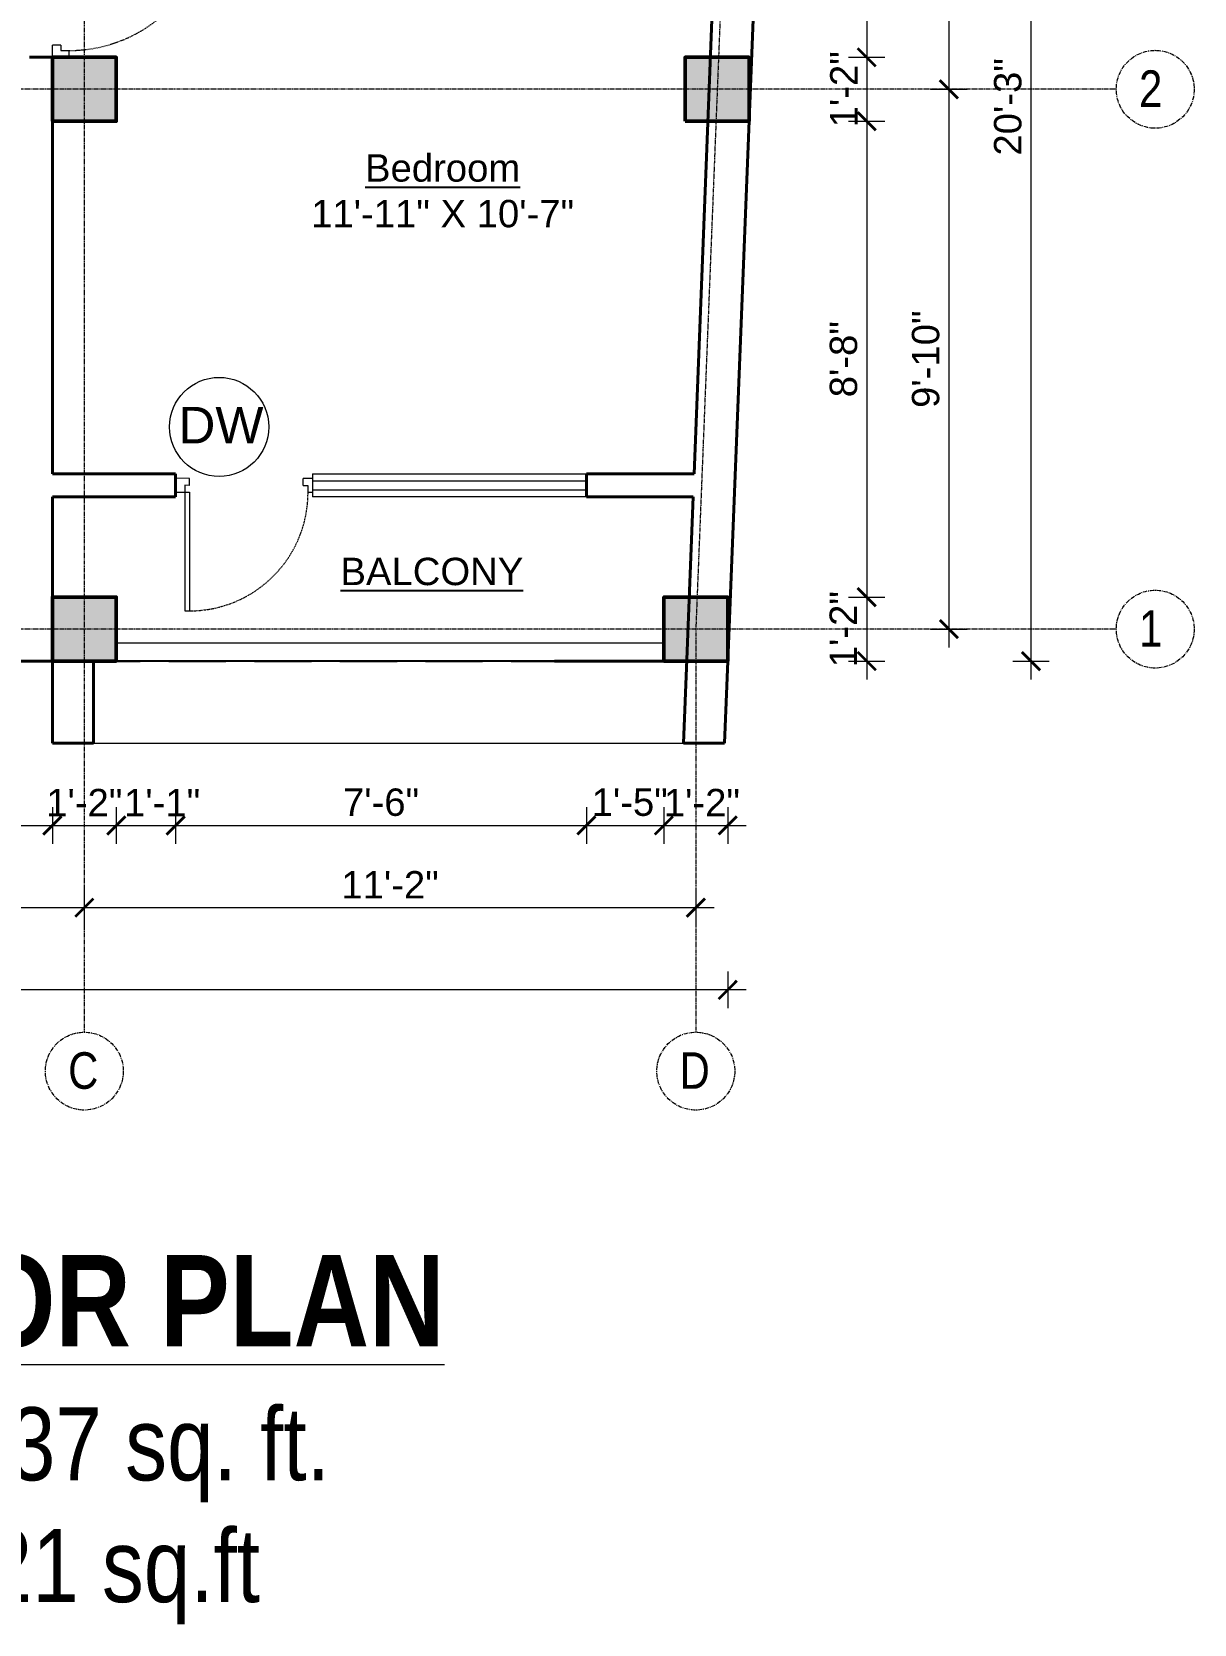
# Model space of a CAD drawing. Header units: inches. Extents: x 136316 to 155547, y -21384 to -17606.
# Drawn here: x 152000.1 to 152254.8, y -19335.4 to -18986.6 of the extents above; entities that cross this region are included whole.
import ezdxf

# ---------------------------------------------------------------- set-up
doc = ezdxf.new("R2010")
doc.units = ezdxf.units.IN
doc.header["$LTSCALE"] = 0.5
doc.header["$MEASUREMENT"] = 0
doc.header["$PDMODE"] = 66
doc.linetypes.add('CENTER', pattern=[2, 1.25, -0.25, 0.25, -0.25])
doc.linetypes.add('HIDDEN', pattern=[0.375, 0.25, -0.125])
for name, color, linetype, lineweight in [('Annotate-Lite.w', 177, 'Continuous', 9), ('Annotations-Bold.w', 177, 'Continuous', 13), ('C-COLUMN', 1, 'Continuous', 50), ('DIM', 4, 'Continuous', 5), ('DIM 1-100', 4, 'Continuous', 13), ('Door-Window.w', 4, 'Continuous', 15), ('PARAPET', 50, 'Continuous', 13), ('TEXT', 220, 'Continuous', 9), ('Text-100.w', 254, 'Continuous', 9), ('Toilet', 7, 'Continuous', 25), ('wall', 1, 'Continuous', 40)]:
    doc.layers.add(name, color=color, linetype=linetype, lineweight=lineweight)
doc.styles.add('ARAIL', font='ARIALN.TTF')
doc.styles.add('arial', font='arial.ttf')
doc.styles.add('arial.', font='arial.ttf')
doc.styles.add('gaurav', font='arial.ttf')
doc.styles.get("Standard").update_dxf_attribs({"font": 'arial.ttf'})
doc.dimstyles.new('1 by 96', dxfattribs={"dimtxt": 6, "dimasz": 4, "dimexe": 4, "dimexo": 4, "dimgap": 2, "dimtad": 1, "dimdec": 0, "dimzin": 0, "dimdsep": 46, "dimlunit": 4, "dimtxsty": 'Standard', "dimblk": 'ARCHTICK', "dimcen": 0, "dimdle": 4, "dimadec": 0, "dimazin": 0, "dimtfac": 1, "dimtdec": 0, "dimtix": 1, "dimtofl": 0, "dimtmove": 1, "dimatfit": 3, "dimldrblk": 'ARCHTICK', "dimfxl": 4, "dimfxlon": 1, "dimtolj": 1, "dimtzin": 0, "dimlwd": -1, "dimlwe": -1, "dimarcsym": 0})

# ---------------------------------------------------------------- blocks, each defined once
blk = doc.blocks.new('3-0')
at = {"ltscale": 3}
for p, q in [((11063.05, 10097.68), (11065.97, 10099.9)), ((11063.05, 10097.68), (11064.53, 10095.73)), ((11065.25, 10097.81), (11066.71, 10098.92)), ((11065.99, 10096.84), (11065.25, 10097.81)), ((11065.97, 10099.9), (11066.71, 10098.92)), ((11065.99, 10096.84), (11064.53, 10095.73)), ((11085.5, 10074.13), (11110.32, 10092.96)), ((11086.24, 10073.15), (11111.05, 10091.97)), ((11111.05, 10091.97), (11110.32, 10092.96)), ((11084.04, 10073.02), (11082.57, 10071.91)), ((11084.04, 10073.02), (11084.78, 10072.04)), ((11084.78, 10072.04), (11086.24, 10073.15)), ((11086.24, 10073.15), (11085.5, 10074.13)), ((11087.72, 10071.2), (11086.24, 10073.15)), ((11082.57, 10071.91), (11084.79, 10068.98)), ((11084.79, 10068.98), (11087.72, 10071.2))]:
    blk.add_line(p, q, dxfattribs=at)
at = {"layer": 'Door-Window.w', "color": 9, "linetype": 'HIDDEN', "lineweight": 18}
blk.add_arc((11085.5, 10074.13), 31.16, 37.1906, 127.1465, dxfattribs=at)
blk = doc.blocks.new('_ArchTick')
at = {"color": 0, "linetype": 'ByBlock', "const_width": 0.15}
blk.add_lwpolyline([(-0.5, -0.5), (0.5, 0.5)], dxfattribs=at)
blk = doc.blocks.new('*D451')
at = {"layer": 'Defpoints', "color": 0, "transparency": 16777216}
for p in [(152161.69, -18895.61), (152157.25, -18992.21), (152183.03, -18992.21)]:
    blk.add_point(p, dxfattribs=at)
at = {"layer": 'DIM 1-100', "color": 0, "transparency": 16777216}
for p, q in [((152183.03, -18891.61), (152183.03, -18996.21)), ((152179.03, -18895.61), (152187.03, -18895.61)), ((152179.03, -18992.21), (152187.03, -18992.21))]:
    blk.add_line(p, q, dxfattribs=at)
at = {"layer": 'DIM 1-100', "color": 0, "transparency": 16777216, "xscale": 4, "yscale": 4, "zscale": 4}
for p, rotation in [((152183.03, -18895.61), 90), ((152183.03, -18992.21), 270)]:
    blk.add_blockref('_ArchTick', p, dxfattribs=dict(at, rotation=rotation))
at = {"layer": 'DIM 1-100', "color": 0, "transparency": 16777216, "insert": (152177.97, -18943.91), "char_height": 6, "attachment_point": 5, "rotation": 90}
blk.add_mtext('\\A1;8\'-1"', dxfattribs=at)
blk = doc.blocks.new('*D452')
at = {"layer": 'Defpoints', "color": 0, "transparency": 16777216}
for p in [(152157.25, -18992.21), (152157.25, -19006.21), (152183.03, -19006.21)]:
    blk.add_point(p, dxfattribs=at)
at = {"layer": 'DIM 1-100', "color": 0, "transparency": 16777216}
for p, q in [((152183.03, -18988.21), (152183.03, -19010.21)), ((152179.03, -18992.21), (152187.03, -18992.21)), ((152179.03, -19006.21), (152187.03, -19006.21))]:
    blk.add_line(p, q, dxfattribs=at)
at = {"layer": 'DIM 1-100', "color": 0, "transparency": 16777216, "xscale": 4, "yscale": 4, "zscale": 4}
for p, rotation in [((152183.03, -18992.21), 90), ((152183.03, -19006.21), 270)]:
    blk.add_blockref('_ArchTick', p, dxfattribs=dict(at, rotation=rotation))
at = {"layer": 'DIM 1-100', "color": 0, "transparency": 16777216, "insert": (152178.02, -18999.21), "char_height": 6, "attachment_point": 5, "rotation": 90}
blk.add_mtext('\\A1;1\'-2"', dxfattribs=at)
blk = doc.blocks.new('*D453')
at = {"layer": 'Defpoints', "color": 0, "transparency": 16777216}
for p in [(152157.25, -19006.21), (152152.59, -19110.44), (152183.03, -19110.44)]:
    blk.add_point(p, dxfattribs=at)
at = {"layer": 'DIM 1-100', "color": 0, "transparency": 16777216}
for p, q in [((152183.03, -19002.21), (152183.03, -19114.44)), ((152179.03, -19006.21), (152187.03, -19006.21)), ((152179.03, -19110.44), (152187.03, -19110.44))]:
    blk.add_line(p, q, dxfattribs=at)
at = {"layer": 'DIM 1-100', "color": 0, "transparency": 16777216, "xscale": 4, "yscale": 4, "zscale": 4}
for p, rotation in [((152183.03, -19006.21), 90), ((152183.03, -19110.44), 270)]:
    blk.add_blockref('_ArchTick', p, dxfattribs=dict(at, rotation=rotation))
at = {"layer": 'DIM 1-100', "color": 0, "transparency": 16777216, "insert": (152177.97, -19058.32), "char_height": 6, "attachment_point": 5, "rotation": 90}
blk.add_mtext('\\A1;8\'-8"', dxfattribs=at)
blk = doc.blocks.new('*D454')
at = {"layer": 'Defpoints', "color": 0, "transparency": 16777216}
for p in [(152152.59, -19110.44), (152152.59, -19124.44), (152183.03, -19124.44)]:
    blk.add_point(p, dxfattribs=at)
at = {"layer": 'DIM 1-100', "color": 0, "transparency": 16777216}
for p, q in [((152183.03, -19106.44), (152183.03, -19128.44)), ((152179.03, -19110.44), (152187.03, -19110.44)), ((152179.03, -19124.44), (152187.03, -19124.44))]:
    blk.add_line(p, q, dxfattribs=at)
at = {"layer": 'DIM 1-100', "color": 0, "transparency": 16777216, "xscale": 4, "yscale": 4, "zscale": 4}
for p, rotation in [((152183.03, -19110.44), 90), ((152183.03, -19124.44), 270)]:
    blk.add_blockref('_ArchTick', p, dxfattribs=dict(at, rotation=rotation))
at = {"layer": 'DIM 1-100', "color": 0, "transparency": 16777216, "insert": (152177.89, -19117.44), "char_height": 6, "attachment_point": 5, "rotation": 90}
blk.add_mtext('\\A1;1\'-2"', dxfattribs=at)
blk = doc.blocks.new('*D455')
at = {"layer": 'Defpoints', "color": 0, "transparency": 16777216}
for p in [(152161.69, -18888.61), (152157.53, -18999.21), (152201.03, -18999.21)]:
    blk.add_point(p, dxfattribs=at)
at = {"layer": 'DIM 1-100', "color": 0, "transparency": 16777216}
for p, q in [((152201.03, -18884.61), (152201.03, -19003.21)), ((152197.03, -18888.61), (152205.03, -18888.61)), ((152197.03, -18999.21), (152205.03, -18999.21))]:
    blk.add_line(p, q, dxfattribs=at)
at = {"layer": 'DIM 1-100', "color": 0, "transparency": 16777216, "xscale": 4, "yscale": 4, "zscale": 4}
for p, rotation in [((152201.03, -18888.61), 90), ((152201.03, -18999.21), 270)]:
    blk.add_blockref('_ArchTick', p, dxfattribs=dict(at, rotation=rotation))
at = {"layer": 'DIM 1-100', "color": 0, "transparency": 16777216, "insert": (152195.96, -18943.91), "char_height": 6, "attachment_point": 5, "rotation": 90}
blk.add_mtext('\\A1;9\'-3"', dxfattribs=at)
blk = doc.blocks.new('*D456')
at = {"layer": 'Defpoints', "color": 0, "transparency": 16777216}
for p in [(152157.53, -18999.21), (152152.86, -19117.44), (152201.03, -19117.44)]:
    blk.add_point(p, dxfattribs=at)
at = {"layer": 'DIM 1-100', "color": 0, "transparency": 16777216}
for p, q in [((152201.03, -18995.21), (152201.03, -19121.44)), ((152197.03, -18999.21), (152205.03, -18999.21)), ((152197.03, -19117.44), (152205.03, -19117.44))]:
    blk.add_line(p, q, dxfattribs=at)
at = {"layer": 'DIM 1-100', "color": 0, "transparency": 16777216, "xscale": 4, "yscale": 4, "zscale": 4}
for p, rotation in [((152201.03, -18999.21), 90), ((152201.03, -19117.44), 270)]:
    blk.add_blockref('_ArchTick', p, dxfattribs=dict(at, rotation=rotation))
at = {"layer": 'DIM 1-100', "color": 0, "transparency": 16777216, "insert": (152195.97, -19058.32), "char_height": 6, "attachment_point": 5, "rotation": 90}
blk.add_mtext('\\A1;9\'-10"', dxfattribs=at)
blk = doc.blocks.new('*D457')
at = {"layer": 'Defpoints', "color": 0, "transparency": 16777216}
for p in [(152162.16, -18881.67), (152219.03, -18881.67), (152152.59, -19124.44)]:
    blk.add_point(p, dxfattribs=at)
at = {"layer": 'DIM 1-100', "color": 0, "transparency": 16777216}
for p, q in [((152219.03, -19128.44), (152219.03, -18877.67)), ((152215.03, -18881.67), (152223.03, -18881.67)), ((152215.03, -19124.44), (152223.03, -19124.44))]:
    blk.add_line(p, q, dxfattribs=at)
at = {"layer": 'DIM 1-100', "color": 0, "transparency": 16777216, "xscale": 4, "yscale": 4, "zscale": 4}
for p, rotation in [((152219.03, -18881.67), 90), ((152219.03, -19124.44), 270)]:
    blk.add_blockref('_ArchTick', p, dxfattribs=dict(at, rotation=rotation))
at = {"layer": 'DIM 1-100', "color": 0, "transparency": 16777216, "insert": (152213.96, -19003.06), "char_height": 6, "attachment_point": 5, "rotation": 90}
blk.add_mtext('\\A1;20\'-3"', dxfattribs=at)
blk = doc.blocks.new('*D530')
at = {"layer": 'Defpoints', "color": 0, "transparency": 16777216}
for p in [(151955.13, -19124.44), (152004.63, -19124.44), (152004.63, -19160.44)]:
    blk.add_point(p, dxfattribs=at)
at = {"layer": 'DIM 1-100', "color": 0, "transparency": 16777216}
for p, q in [((151955.13, -19156.44), (151955.13, -19164.44)), ((152004.63, -19156.44), (152004.63, -19164.44)), ((151951.13, -19160.44), (152008.63, -19160.44))]:
    blk.add_line(p, q, dxfattribs=at)
at = {"layer": 'DIM 1-100', "color": 0, "transparency": 16777216, "xscale": 4, "yscale": 4, "zscale": 4, "rotation": 180}
blk.add_blockref('_ArchTick', (151955.13, -19160.44), dxfattribs=at)
at = {"layer": 'DIM 1-100', "color": 0, "transparency": 16777216, "xscale": 4, "yscale": 4, "zscale": 4}
blk.add_blockref('_ArchTick', (152004.63, -19160.44), dxfattribs=at)
at = {"layer": 'DIM 1-100', "color": 0, "transparency": 16777216, "insert": (151979.88, -19155.43), "char_height": 6, "attachment_point": 5}
blk.add_mtext('\\A1;4\'-2"', dxfattribs=at)
blk = doc.blocks.new('*D531')
at = {"layer": 'Defpoints', "color": 0, "transparency": 16777216}
for p in [(152004.63, -19124.44), (152018.63, -19124.44), (152018.63, -19160.44)]:
    blk.add_point(p, dxfattribs=at)
at = {"layer": 'DIM 1-100', "color": 0, "transparency": 16777216}
for p, q in [((152004.63, -19156.44), (152004.63, -19164.44)), ((152018.63, -19156.44), (152018.63, -19164.44)), ((152000.63, -19160.44), (152022.63, -19160.44))]:
    blk.add_line(p, q, dxfattribs=at)
at = {"layer": 'DIM 1-100', "color": 0, "transparency": 16777216, "xscale": 4, "yscale": 4, "zscale": 4, "rotation": 180}
blk.add_blockref('_ArchTick', (152004.63, -19160.44), dxfattribs=at)
at = {"layer": 'DIM 1-100', "color": 0, "transparency": 16777216, "xscale": 4, "yscale": 4, "zscale": 4}
blk.add_blockref('_ArchTick', (152018.63, -19160.44), dxfattribs=at)
at = {"layer": 'DIM 1-100', "color": 0, "transparency": 16777216, "insert": (152011.63, -19155.43), "char_height": 6, "attachment_point": 5}
blk.add_mtext('\\A1;1\'-2"', dxfattribs=at)
blk = doc.blocks.new('*D532')
at = {"layer": 'Defpoints', "color": 0, "transparency": 16777216}
for p in [(152031.63, -19088.44), (152018.63, -19124.44), (152031.63, -19160.44)]:
    blk.add_point(p, dxfattribs=at)
at = {"layer": 'DIM 1-100', "color": 0, "transparency": 16777216}
for p, q in [((152018.63, -19156.44), (152018.63, -19164.44)), ((152031.63, -19156.44), (152031.63, -19164.44)), ((152014.63, -19160.44), (152035.63, -19160.44))]:
    blk.add_line(p, q, dxfattribs=at)
at = {"layer": 'DIM 1-100', "color": 0, "transparency": 16777216, "xscale": 4, "yscale": 4, "zscale": 4, "rotation": 180}
blk.add_blockref('_ArchTick', (152018.63, -19160.44), dxfattribs=at)
at = {"layer": 'DIM 1-100', "color": 0, "transparency": 16777216, "xscale": 4, "yscale": 4, "zscale": 4}
blk.add_blockref('_ArchTick', (152031.63, -19160.44), dxfattribs=at)
at = {"layer": 'DIM 1-100', "color": 0, "transparency": 16777216, "insert": (152028.68, -19155.43), "char_height": 6, "attachment_point": 5}
blk.add_mtext('\\A1;1\'-1"', dxfattribs=at)
blk = doc.blocks.new('*D533')
at = {"layer": 'Defpoints', "color": 0, "transparency": 16777216}
for p in [(152031.63, -19088.44), (152121.63, -19088.44), (152121.63, -19160.44)]:
    blk.add_point(p, dxfattribs=at)
at = {"layer": 'DIM 1-100', "color": 0, "transparency": 16777216}
for p, q in [((152031.63, -19156.44), (152031.63, -19164.44)), ((152121.63, -19156.44), (152121.63, -19164.44)), ((152027.63, -19160.44), (152125.63, -19160.44))]:
    blk.add_line(p, q, dxfattribs=at)
at = {"layer": 'DIM 1-100', "color": 0, "transparency": 16777216, "xscale": 4, "yscale": 4, "zscale": 4, "rotation": 180}
blk.add_blockref('_ArchTick', (152031.63, -19160.44), dxfattribs=at)
at = {"layer": 'DIM 1-100', "color": 0, "transparency": 16777216, "xscale": 4, "yscale": 4, "zscale": 4}
blk.add_blockref('_ArchTick', (152121.63, -19160.44), dxfattribs=at)
at = {"layer": 'DIM 1-100', "color": 0, "transparency": 16777216, "insert": (152076.63, -19155.38), "char_height": 6, "attachment_point": 5}
blk.add_mtext('\\A1;7\'-6"', dxfattribs=at)
blk = doc.blocks.new('*D534')
at = {"layer": 'Defpoints', "color": 0, "transparency": 16777216}
for p in [(152121.63, -19088.44), (152138.59, -19124.44), (152138.59, -19160.44)]:
    blk.add_point(p, dxfattribs=at)
at = {"layer": 'DIM 1-100', "color": 0, "transparency": 16777216}
for p, q in [((152121.63, -19156.44), (152121.63, -19164.44)), ((152138.59, -19156.44), (152138.59, -19164.44)), ((152117.63, -19160.44), (152142.59, -19160.44))]:
    blk.add_line(p, q, dxfattribs=at)
at = {"layer": 'DIM 1-100', "color": 0, "transparency": 16777216, "xscale": 4, "yscale": 4, "zscale": 4, "rotation": 180}
blk.add_blockref('_ArchTick', (152121.63, -19160.44), dxfattribs=at)
at = {"layer": 'DIM 1-100', "color": 0, "transparency": 16777216, "xscale": 4, "yscale": 4, "zscale": 4}
blk.add_blockref('_ArchTick', (152138.59, -19160.44), dxfattribs=at)
at = {"layer": 'DIM 1-100', "color": 0, "transparency": 16777216, "insert": (152131.11, -19155.38), "char_height": 6, "attachment_point": 5}
blk.add_mtext('\\A1;1\'-5"', dxfattribs=at)
blk = doc.blocks.new('*D535')
at = {"layer": 'Defpoints', "color": 0, "transparency": 16777216}
for p in [(152138.59, -19124.44), (152152.59, -19124.44), (152152.59, -19160.44)]:
    blk.add_point(p, dxfattribs=at)
at = {"layer": 'DIM 1-100', "color": 0, "transparency": 16777216}
for p, q in [((152138.59, -19156.44), (152138.59, -19164.44)), ((152152.59, -19156.44), (152152.59, -19164.44)), ((152134.59, -19160.44), (152156.59, -19160.44))]:
    blk.add_line(p, q, dxfattribs=at)
at = {"layer": 'DIM 1-100', "color": 0, "transparency": 16777216, "xscale": 4, "yscale": 4, "zscale": 4, "rotation": 180}
blk.add_blockref('_ArchTick', (152138.59, -19160.44), dxfattribs=at)
at = {"layer": 'DIM 1-100', "color": 0, "transparency": 16777216, "xscale": 4, "yscale": 4, "zscale": 4}
blk.add_blockref('_ArchTick', (152152.59, -19160.44), dxfattribs=at)
at = {"layer": 'DIM 1-100', "color": 0, "transparency": 16777216, "insert": (152146.93, -19155.43), "char_height": 6, "attachment_point": 5}
blk.add_mtext('\\A1;1\'-2"', dxfattribs=at)
blk = doc.blocks.new('*D538')
at = {"layer": 'Defpoints', "color": 0, "transparency": 16777216}
for p in [(151894.13, -19124.44), (152011.63, -19124.44), (152011.63, -19178.44)]:
    blk.add_point(p, dxfattribs=at)
at = {"layer": 'DIM 1-100', "color": 0, "transparency": 16777216}
for p, q in [((151894.13, -19174.44), (151894.13, -19182.44)), ((152011.63, -19174.44), (152011.63, -19182.44)), ((151890.13, -19178.44), (152015.63, -19178.44))]:
    blk.add_line(p, q, dxfattribs=at)
at = {"layer": 'DIM 1-100', "color": 0, "transparency": 16777216, "xscale": 4, "yscale": 4, "zscale": 4, "rotation": 180}
blk.add_blockref('_ArchTick', (151894.13, -19178.44), dxfattribs=at)
at = {"layer": 'DIM 1-100', "color": 0, "transparency": 16777216, "xscale": 4, "yscale": 4, "zscale": 4}
blk.add_blockref('_ArchTick', (152011.63, -19178.44), dxfattribs=at)
at = {"layer": 'DIM 1-100', "color": 0, "transparency": 16777216, "insert": (151952.88, -19173.38), "char_height": 6, "attachment_point": 5}
blk.add_mtext('\\A1;9\'-10"', dxfattribs=at)
blk = doc.blocks.new('*D539')
at = {"layer": 'Defpoints', "color": 0, "transparency": 16777216}
for p in [(152011.63, -19124.44), (152145.59, -19124.44), (152145.59, -19178.44)]:
    blk.add_point(p, dxfattribs=at)
at = {"layer": 'DIM 1-100', "color": 0, "transparency": 16777216}
for p, q in [((152011.63, -19174.44), (152011.63, -19182.44)), ((152145.59, -19174.44), (152145.59, -19182.44)), ((152007.63, -19178.44), (152149.59, -19178.44))]:
    blk.add_line(p, q, dxfattribs=at)
at = {"layer": 'DIM 1-100', "color": 0, "transparency": 16777216, "xscale": 4, "yscale": 4, "zscale": 4, "rotation": 180}
blk.add_blockref('_ArchTick', (152011.63, -19178.44), dxfattribs=at)
at = {"layer": 'DIM 1-100', "color": 0, "transparency": 16777216, "xscale": 4, "yscale": 4, "zscale": 4}
blk.add_blockref('_ArchTick', (152145.59, -19178.44), dxfattribs=at)
at = {"layer": 'DIM 1-100', "color": 0, "transparency": 16777216, "insert": (152078.61, -19173.43), "char_height": 6, "attachment_point": 5}
blk.add_mtext('\\A1;11\'-2"', dxfattribs=at)
blk = doc.blocks.new('*D463')
at = {"layer": 'Defpoints', "color": 0, "transparency": 16777216}
for p in [(151760.48, -19124.44), (152152.59, -19124.44), (151760.48, -19196.44)]:
    blk.add_point(p, dxfattribs=at)
at = {"layer": 'DIM 1-100', "color": 0, "transparency": 16777216}
for p, q in [((151760.48, -19192.44), (151760.48, -19200.44)), ((152152.59, -19192.44), (152152.59, -19200.44)), ((152156.59, -19196.44), (151756.48, -19196.44))]:
    blk.add_line(p, q, dxfattribs=at)
at = {"layer": 'DIM 1-100', "color": 0, "transparency": 16777216, "xscale": 4, "yscale": 4, "zscale": 4, "rotation": 180}
blk.add_blockref('_ArchTick', (151760.48, -19196.44), dxfattribs=at)
at = {"layer": 'DIM 1-100', "color": 0, "transparency": 16777216, "xscale": 4, "yscale": 4, "zscale": 4}
blk.add_blockref('_ArchTick', (152152.59, -19196.44), dxfattribs=at)
at = {"layer": 'DIM 1-100', "color": 0, "transparency": 16777216, "insert": (151956.53, -19191.37), "char_height": 6, "attachment_point": 5}
blk.add_mtext('\\A1;32\'-8"', dxfattribs=at)

msp = doc.modelspace()

# ---------------------------------------------------------------- hatches: boundary and pattern name
at = {"layer": 'C-COLUMN'}
h = msp.add_hatch(color=256, dxfattribs=at)
h.dxf.hatch_style = 1
h.paths.add_polyline_path([(152018.63, -18992.21), (152004.63, -18992.21), (152004.63, -19006.21), (152018.63, -19006.21)])
h = msp.add_hatch(color=256, dxfattribs=at)
h.dxf.hatch_style = 1
h.paths.add_polyline_path([(152157.25, -18992.21), (152143.25, -18992.21), (152143.25, -19006.21), (152157.25, -19006.21)])
h = msp.add_hatch(color=256, dxfattribs=at)
h.dxf.hatch_style = 1
h.paths.add_polyline_path([(152018.63, -19110.44), (152004.63, -19110.44), (152004.63, -19124.44), (152018.63, -19124.44)])
h = msp.add_hatch(color=256, dxfattribs=at)
h.dxf.hatch_style = 1
h.paths.add_polyline_path([(152152.59, -19110.44), (152138.59, -19110.44), (152138.59, -19124.44), (152152.59, -19124.44)])

# ---------------------------------------------------------------- linework, layer by layer
at = {"layer": 'Annotate-Lite.w', "ltscale": 0.005}
msp.add_circle((152041.16, -19073.16), 10.86, dxfattribs=at)
at = {"layer": 'Annotations-Bold.w', "linetype": 'CENTER', "ltscale": 0.3}
for p, q in [((152011.63, -18758.96), (152011.63, -19205.71)), ((152237.7, -18999.21), (151677.48, -18999.21)), ((152237.7, -19117.44), (151677.48, -19117.44))]:
    msp.add_line(p, q, dxfattribs=at)
msp.add_lwpolyline([(152154.69, -18758.96), (152154.69, -18888.61), (152145.59, -19117.44), (152145.59, -19205.71)], dxfattribs=at)
at = {"layer": 'Annotations-Bold.w', "linetype": 'CENTER', "ltscale": 1.5}
for centre in [(152246.24, -18999.21), (152246.24, -19117.44), (152011.63, -19214.24), (152145.59, -19214.24)]:
    msp.add_circle(centre, 8.53, dxfattribs=at)
at = {"layer": 'C-COLUMN'}
for points in [[(152004.63, -19006.21), (152018.63, -19006.21), (152018.63, -18992.21), (152004.63, -18992.21)], [(152143.25, -19006.21), (152157.25, -19006.21), (152157.25, -18992.21), (152143.25, -18992.21)], [(152004.63, -19124.44), (152018.63, -19124.44), (152018.63, -19110.44), (152004.63, -19110.44)], [(152138.59, -19124.44), (152152.59, -19124.44), (152152.59, -19110.44), (152138.59, -19110.44)]]:
    msp.add_lwpolyline(points, close=True, dxfattribs=at)
at = {"layer": 'Defpoints'}
msp.add_lwpolyline([(152162.16, -18881.67), (152152.59, -19124.44), (151760.48, -19124.44), (151760.59, -18821.04), (152162.16, -18881.67)], dxfattribs=at)
at = {"layer": 'DIM'}
for p, q in [((152061.63, -19083.44), (152121.63, -19083.44)), ((152061.63, -19083.44), (152061.63, -19088.44)), ((152061.63, -19084.94), (152121.63, -19084.94)), ((152061.63, -19086.94), (152121.63, -19086.94)), ((152121.63, -19088.44), (152061.63, -19088.44))]:
    msp.add_line(p, q, dxfattribs=at)
at = {"layer": 'PARAPET', "ltscale": 100}
for p, q in [((152018.63, -19120.44), (152138.59, -19120.44)), ((152018.63, -19124.44), (152152.59, -19124.44)), ((152152.59, -19124.44), (152151.88, -19142.44)), ((152013.63, -19142.44), (152142.87, -19142.44))]:
    msp.add_line(p, q, dxfattribs=at)
at = {"layer": 'Toilet'}
msp.add_line((152152.59, -19124.44), (152162.16, -18881.67), dxfattribs=at)
at = {"layer": 'Toilet', "linetype": 'HIDDEN', "ltscale": 100}
msp.add_line((151955.13, -19124.44), (152152.59, -19124.44), dxfattribs=at)
at = {"layer": 'wall'}
for p, q in [((152145.2, -19083.44), (152153.17, -18881.32)), ((152152.59, -19124.44), (152162.16, -18881.67)), ((152004.63, -18992.21), (151999.63, -18992.21)), ((152004.63, -19083.44), (152004.63, -18997.21)), ((152031.63, -19083.44), (152004.63, -19083.44)), ((152031.63, -19083.44), (152031.63, -19088.44)), ((152031.63, -19083.44), (152031.63, -19088.44)), ((152121.63, -19088.44), (152121.63, -19083.44)), ((152121.63, -19083.44), (152145.2, -19083.44)), ((152004.63, -19115.44), (152004.63, -19088.44)), ((152031.63, -19088.44), (152004.63, -19088.44)), ((152121.63, -19088.44), (152145, -19088.44)), ((152143.59, -19124.08), (152145, -19088.44)), ((151955.13, -19124.44), (152004.63, -19124.44)), ((152004.63, -19124.44), (152004.63, -19142.44)), ((152013.63, -19124.44), (152013.63, -19142.44)), ((152114.61, -19124.44), (152152.59, -19124.44)), ((152143.59, -19124.08), (152142.87, -19142.44)), ((152152.59, -19124.44), (152151.88, -19142.44)), ((152004.63, -19142.44), (152013.63, -19142.44)), ((152142.87, -19142.44), (152151.88, -19142.44))]:
    msp.add_line(p, q, dxfattribs=at)

# ---------------------------------------------------------------- block references
at = {"layer": 'Door-Window.w', "linetype": 'ByBlock'}
for p, xscale, yscale, zscale, rotation in [((137193.18, -17644.77), -0.9929335375360637, 0.9929335375360642, 0.9929335375360642, 217.190858839614), ((150947.72, -6654.85), 0.8331589850765497, 0.8331589850765497, 0.8331589850765497, 232.7330628613127)]:
    msp.add_blockref('3-0', p, dxfattribs=dict(at, xscale=xscale, yscale=yscale, zscale=zscale, rotation=rotation))

# ---------------------------------------------------------------- texts
at = {"layer": 'Annotate-Lite.w', "ltscale": 0.005, "insert": (152032.27, -19068.76), "char_height": 8, "attachment_point": 1, "style": 'gaurav'}
msp.add_mtext_dynamic_manual_height_columns('DW', width=8, gutter_width=100, heights=[0], dxfattribs=at)
at = {"layer": 'Annotations-Bold.w', "linetype": 'CENTER', "ltscale": 1.5, "char_height": 8, "attachment_point": 1, "style": 'ARAIL'}
for s, insert in [('2', (152242.7, -18995.07)), ('1', (152242.7, -19113.3)), ('C', (152008.09, -19210.11)), ('D', (152142.05, -19210.11))]:
    msp.add_mtext_dynamic_manual_height_columns(s, width=6.5393, gutter_width=100, heights=[0], dxfattribs=dict(at, insert=insert))
at = {"layer": 'TEXT', "lineweight": -2, "char_height": 6, "width": 127.5059, "attachment_point": 5, "style": 'arial.'}
for s, insert in [('{\\LBedroom\\P}11\'-11" X 10\'-7"', (152090.13, -19021.48)), ('{\\LBALCONY}', (152087.77, -19104.85))]:
    msp.add_mtext(s, dxfattribs=dict(at, insert=insert))
at = {"layer": 'Text-100.w', "insert": (151979.83, -19254.52), "char_height": 20, "width": 569.1024, "attachment_point": 2, "style": 'arial'}
msp.add_mtext('\\A1;{\\fArial Narrow|b1|i0|c0|p34;\\LFIRST FLOOR PLAN\\P\\fArial Narrow|b0|i0|c0|p34;\\H0.8x;\\lAREA : 721.37 sq. ft.\\PVOID: 32.21 sq.ft}', dxfattribs=at)

# ---------------------------------------------------------------- dimensions: what is measured, and where the dimension line sits
at = {"layer": 'DIM 1-100'}
for base, p1, p2, picture, middle in [((152219.03, -18881.67), (152152.59, -19124.44), (152162.16, -18881.67), '*D457', (152213.96, -19003.06)), ((152201.03, -18999.21), (152161.69, -18888.61), (152157.53, -18999.21), '*D455', (152195.96, -18943.91)), ((152183.03, -18992.21), (152161.69, -18895.61), (152157.25, -18992.21), '*D451', (152177.97, -18943.91)), ((152201.03, -19117.44), (152157.53, -18999.21), (152152.86, -19117.44), '*D456', (152195.97, -19058.32)), ((152183.03, -19110.44), (152157.25, -19006.21), (152152.59, -19110.44), '*D453', (152177.97, -19058.32))]:
    dim = msp.add_linear_dim(base=base, p1=p1, p2=p2, angle=90, dimstyle='1 by 96', dxfattribs=at)
    dim.commit()
    dim.dimension.update_dxf_attribs({"geometry": picture, "text_midpoint": middle})
for base, p1, p2, picture, middle in [((152183.03, -19006.21), (152157.25, -18992.21), (152157.25, -19006.21), '*D452', (152183.03, -18999.21)), ((152183.03, -19124.44), (152152.59, -19110.44), (152152.59, -19124.44), '*D454', (152182.9, -19117.44))]:
    dim = msp.add_linear_dim(base=base, p1=p1, p2=p2, angle=90, dimstyle='1 by 96', dxfattribs=at)
    dim.commit()
    dim.dimension.update_dxf_attribs({"geometry": picture, "text_midpoint": middle, "dimtype": 160})
for base, p1, p2, picture, middle in [((152031.63, -19160.44), (152018.63, -19124.44), (152031.63, -19088.44), '*D532', (152028.68, -19160.44)), ((152138.59, -19160.44), (152121.63, -19088.44), (152138.59, -19124.44), '*D534', (152131.11, -19160.44)), ((152018.63, -19160.44), (152004.63, -19124.44), (152018.63, -19124.44), '*D531', (152011.63, -19160.44)), ((152152.59, -19160.44), (152138.59, -19124.44), (152152.59, -19124.44), '*D535', (152146.93, -19160.44))]:
    dim = msp.add_linear_dim(base=base, p1=p1, p2=p2, dimstyle='1 by 96', dxfattribs=at)
    dim.commit()
    dim.dimension.update_dxf_attribs({"geometry": picture, "text_midpoint": middle, "dimtype": 160})
for base, p1, p2, picture, middle in [((152121.63, -19160.44), (152031.63, -19088.44), (152121.63, -19088.44), '*D533', (152076.63, -19155.38)), ((151760.48, -19196.44), (152152.59, -19124.44), (151760.48, -19124.44), '*D463', (151956.53, -19191.37)), ((152011.63056834, -19178.43889764), (151894.13056834, -19124.43889764), (152011.63056834, -19124.43889764), '*D538', (151952.88056834, -19173.37545971)), ((152004.63056834, -19160.43889764), (151955.13056834, -19124.43889764), (152004.63056834, -19124.43889764), '*D530', (151979.88056834, -19155.42661933)), ((152145.59, -19178.44), (152011.63, -19124.44), (152145.59, -19124.44), '*D539', (152078.61, -19173.43))]:
    dim = msp.add_linear_dim(base=base, p1=p1, p2=p2, dimstyle='1 by 96', dxfattribs=at)
    dim.commit()
    dim.dimension.update_dxf_attribs({"geometry": picture, "text_midpoint": middle})

doc.saveas('drawing.dxf')
